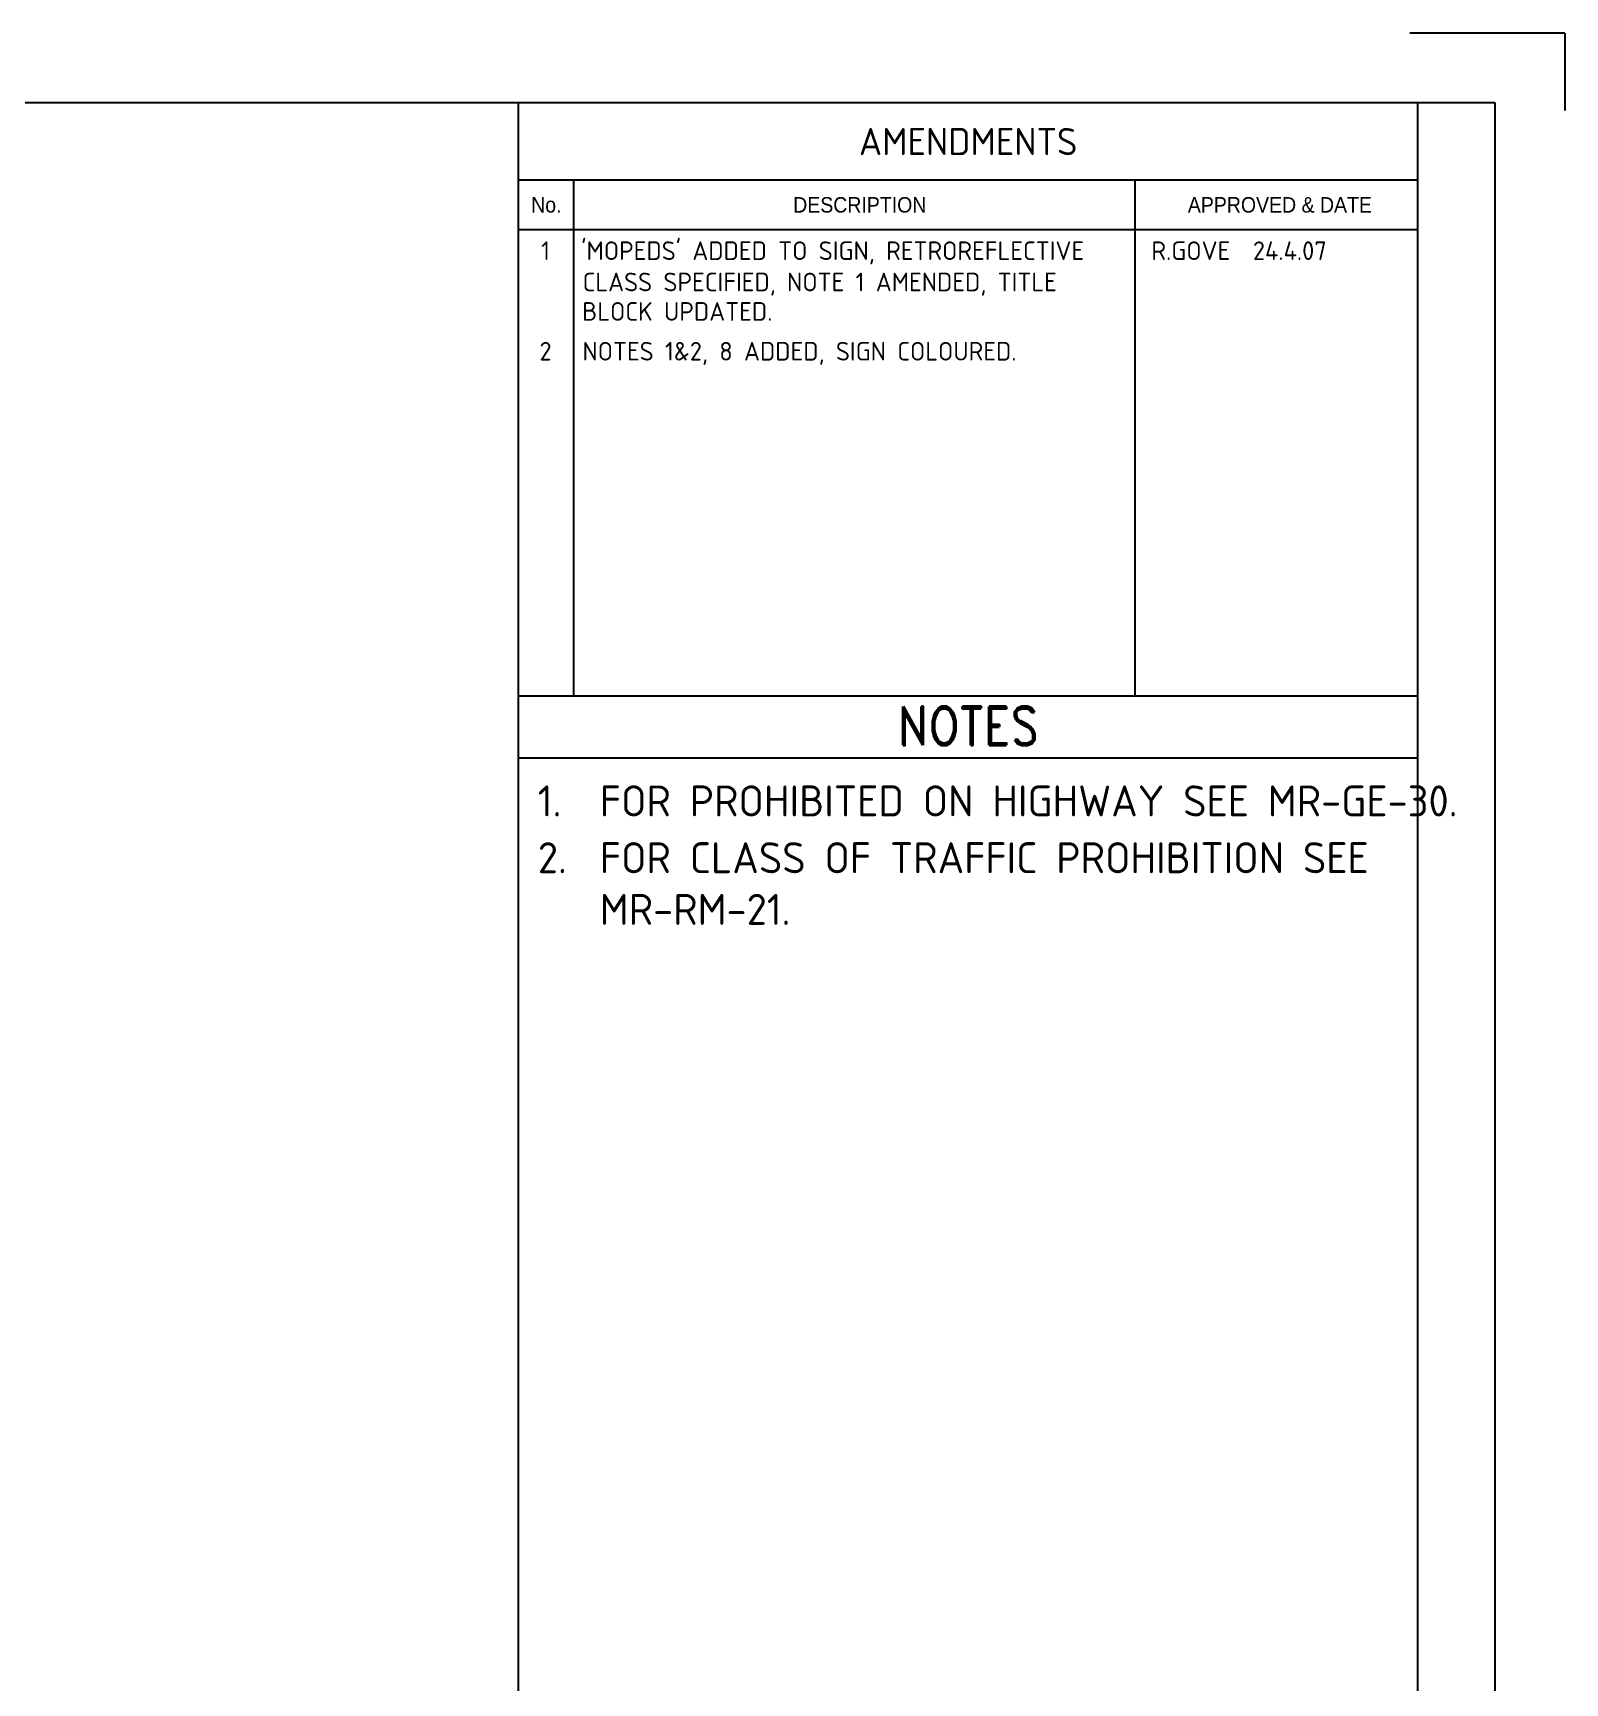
# Model space of a CAD drawing. Extents: x 0 to 1038, y -1303 to 297.
# Drawn here: x 321.2 to 420, y 190.5 to 297 of the extents above; entities that cross this region are included whole.
import ezdxf
from ezdxf.enums import TextEntityAlignment as Align

# ---------------------------------------------------------------- set-up
doc = ezdxf.new("R2010")
doc.units = 0
doc.layers.get('0').update_dxf_attribs({"linetype": 'CONTINUOUS'})
for name, color, linetype in [('L18', 4, 'CONTINUOUS'), ('T25', 1, 'CONTINUOUS'), ('TBLK18', 4, 'CONTINUOUS'), ('TBLK25', 1, 'CONTINUOUS'), ('TBLK35', 3, 'CONTINUOUS'), ('TBLK50', 7, 'CONTINUOUS')]:
    doc.layers.add(name, color=color, linetype=linetype)
doc.styles.add('HELVL', font='helvl', dxfattribs={"width": 0.8})
doc.styles.add('ISO', font='iso3098b.shx')
doc.styles.add('ROMAND', font='romand')

# ---------------------------------------------------------------- blocks, each defined once
blk = doc.blocks.new('A3BBLK')
at = {"layer": 'TBLK25'}
for q in [(410, 297), (420, 292)]:
    blk.add_line((420, 297), q, dxfattribs=at)
at = {"layer": 'TBLK50'}
for p, q in [((415.5, 292.5), (13, 292.5)), ((352.5, 4.5), (352.5, 292.5)), ((415.5, 4.5), (415.5, 292.5))]:
    blk.add_line(p, q, dxfattribs=at)
blk = doc.blocks.new('TBLK')
at = {"layer": 'TBLK25'}
for p, q in [((410.5, 287.5), (352.5, 287.5)), ((356.07, 254.19), (356.07, 287.5)), ((392.28, 254.19), (392.28, 287.5)), ((410.5, 284.3), (352.5, 284.3)), ((410.5, 254.19), (352.5, 254.19)), ((410.5, 250.19), (352.5, 250.19))]:
    blk.add_line(p, q, dxfattribs=at)
at = {"layer": 'TBLK35'}
blk.add_line((410.5, 57), (410.5, 292.5), dxfattribs=at)
blk.add_blockref('A3BBLK', (0, 0))
at = {"layer": 'TBLK18', "style": 'HELVL', "width": 0.9}
for s, p in [('No.', (354.29, 285.41)), ('DESCRIPTION', (374.51, 285.41)), ('APPROVED & DATE', (401.61, 285.41))]:
    blk.add_text(s, height=1, dxfattribs=at).set_placement(p, align=Align.CENTER)
at = {"layer": 'TBLK18', "style": 'ISO'}
blk.add_attdef('MR_DIRECTORATE', text='', height=1.5, dxfattribs=at).set_placement((381.5, 67.12), align=Align.CENTER)
for tag, p in [('STREET_NAME', (355.51, 61.1)), ('SUBURB_POSTCODE', (388.49, 61.1)), ('TELEPHONE_NO.', (368.31, 58.84)), ('FAX_NO.', (393.56, 58.84))]:
    blk.add_attdef(tag, p, '', height=1.5, dxfattribs=at)
at = {"layer": 'TBLK25', "style": 'ISO'}
blk.add_text('AMENDMENTS', height=1.75, dxfattribs=at).set_placement((381.5, 289.12), align=Align.CENTER)
at = {"layer": 'TBLK25', "style": 'ROMAND', "width": 0.85}
blk.add_text('NOTES', height=2.5, dxfattribs=at).set_placement((381.5, 251.03), align=Align.CENTER)
at = {"layer": 'TBLK25', "style": 'ISO'}
for tag, height, p in [('MR_BRANCH', 2, (381.5, 64.2)), ('ROAD_SECTION', 1.75, (384.5, 29.16)), ('SLK', 1.75, (384.5, 26.11)), ('CHAINAGE', 1.75, (384.5, 19.21)), ('DRG_TYPE_03', 1.75, (360.51, 11.5)), ('DRG_TYPE_02', 1.75, (360.51, 8.36)), ('DRG_TYPE_01', 1.75, (360.3, 5.42))]:
    blk.add_attdef(tag, text='', height=height, dxfattribs=at).set_placement(p, align=Align.CENTER)
for tag, p, height in [('FILE_NUMBER', (371.77, 53.24), 2.5), ('DESIGNED_/_DRAWN', (371.77, 48.49), 2), ('VERIFIED', (371.77, 43.49), 2), ('APPROVED', (371.77, 38.49), 2), ('LOCAL_AUTHORITY', (370.48, 16.73), 1.25)]:
    blk.add_attdef(tag, p, '', height=height, dxfattribs=at)
at = {"layer": 'TBLK35', "style": 'ISO', "width": 0.9}
for tag, p in [('ROAD_PROJECT&NUMBER', (384.5, 32.23)), ('DRAWING_DESCRIPTION', (384.5, 22.29))]:
    blk.add_attdef(tag, text='', height=2.5, dxfattribs=at).set_placement(p, align=Align.CENTER)
at = {"layer": 'TBLK50', "style": 'ISO'}
blk.add_attdef('DRG_NUMBER', (370.5, 6.02), '', height=5, dxfattribs=at)

msp = doc.modelspace()

# ---------------------------------------------------------------- block references
msp.add_blockref('TBLK', (0, 0))

# ---------------------------------------------------------------- texts
at = {"layer": 'L18', "style": 'ISO'}
for s, p in [('1', (354.24, 282.35)), ('2', (354.24, 275.86))]:
    msp.add_text(s, height=1.2, dxfattribs=at).set_placement(p, align=Align.CENTER)
for s, p in [("'MOPEDS' ADDED TO SIGN, RETROREFLECTIVE", (356.54, 282.35)), ('R.GOVE  24.4.07', (393.32, 282.35)), ('CLASS SPECIFIED, NOTE 1 AMENDED, TITLE', (356.63, 280.33)), ('BLOCK UPDATED.', (356.6, 278.43)), ('NOTES 1&2, 8 ADDED, SIGN COLOURED.', (356.62, 275.86))]:
    msp.add_text(s, height=1.2, dxfattribs=at).set_placement(p)
at = {"layer": 'T25', "insert": (353.74, 248.44), "char_height": 2, "attachment_point": 1, "style": 'ISO'}
msp.add_mtext_dynamic_manual_height_columns('\\pi-4,l4,t4;1.^IFOR PROHIBITED ON HIGHWAY SEE MR-GE-30.\\P{\\H0.1x;\\P}2.^IFOR CLASS OF TRAFFIC PROHIBITION SEE MR-RM-21.', width=56.2369, gutter_width=9, heights=[0], dxfattribs=at)

doc.saveas('drawing.dxf')
